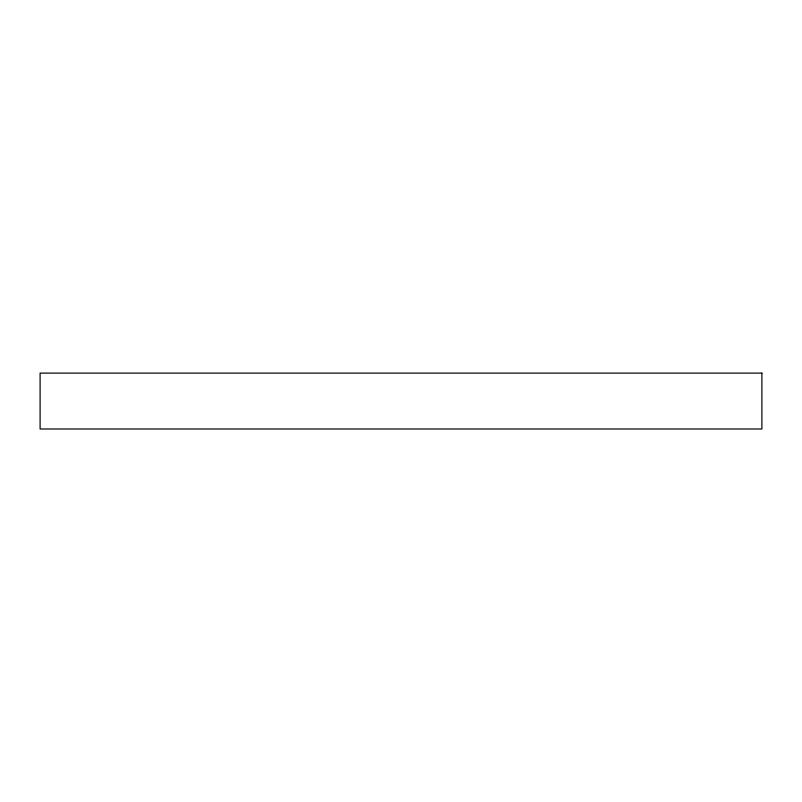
<?xml version="1.0" encoding="UTF-8"?>
<svg xmlns="http://www.w3.org/2000/svg" width="802" height="802" viewBox="0 0 802 802"><rect width="100%" height="100%" fill="white"/><g stroke="black" fill="none" stroke-linecap="round" stroke-linejoin="round"><path stroke-width="1.2" d="M761.9 373.11L40.1 373.11L40.1 428.99L761.9 428.99L761.9 373.11"/></g></svg>
